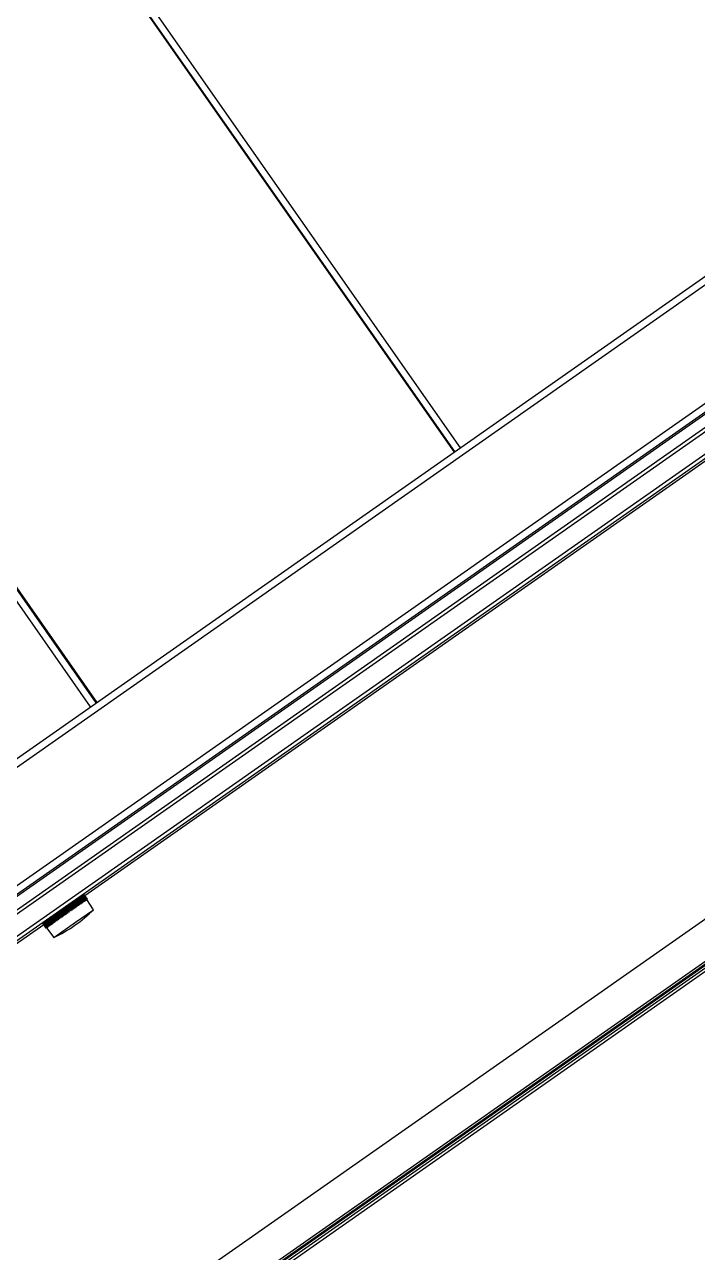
# Model space of a CAD drawing. Header units: millimetres. Extents: x 152904052 to 153933663, y 538271515 to 539240469.
# Drawn here: x 153347989 to 153348383, y 538942242 to 538942961 of the extents above; entities that cross this region are included whole.
import ezdxf

# ---------------------------------------------------------------- set-up
doc = ezdxf.new("R2010")
doc.units = ezdxf.units.MM
doc.layers.add('POWR', color=5, linetype='Continuous')

msp = doc.modelspace()

# ---------------------------------------------------------------- linework, layer by layer
at = {"layer": 'POWR', "color": 7}
for p, q in [((153347994.43, 538943062.21), (153348240.84, 538942710.3)), ((153348241.24, 538942710.59), (153347994.84, 538943062.5)), ((153348244.52, 538942712.88), (153347998.11, 538943064.79)), ((153346790.22, 538941689.56), (153348585.8, 538942946.84)), ((153347708.18, 538942337.33), (153348553.96, 538942929.55)), ((153348027.86, 538942561.17), (153347781.45, 538942913.08)), ((153348031.13, 538942563.47), (153347784.72, 538942915.37)), ((153347785.13, 538942915.66), (153348031.54, 538942563.75)), ((153347731.94, 538942265.4), (153348623.59, 538942889.89)), ((153346840, 538941655.08), (153348601.17, 538942888.27)), ((153346842.35, 538941651.72), (153348603.53, 538942884.91)), ((153347733.09, 538942263.77), (153348624.74, 538942888.25)), ((153348633.21, 538942880.87), (153347737.13, 538942253.29)), ((153348632.7, 538942877.95), (153347740.05, 538942252.77)), ((153348600.12, 538942881.06), (153347750.25, 538942285.97)), ((153348541.41, 538942812.36), (153348024.51, 538942450.42)), ((153348381.9, 538942702.18), (153348381.84, 538942702.26)), ((153348382.95, 538942702.92), (153348382.9, 538942703)), ((153348374.76, 538942697.17), (153348374.7, 538942697.26)), ((153348375.81, 538942697.91), (153348375.75, 538942697.99)), ((153348378.02, 538942699.46), (153348377.96, 538942699.54)), ((153348378.99, 538942700.14), (153348378.93, 538942700.22)), ((153348362.01, 538942688.25), (153348361.96, 538942688.33)), ((153348364.13, 538942689.73), (153348364.07, 538942689.81)), ((153348367.12, 538942691.83), (153348367.06, 538942691.91)), ((153348368.09, 538942692.5), (153348368.03, 538942692.59)), ((153347875.97, 538942049.77), (153348777.03, 538942680.7)), ((153347886.1, 538942085.68), (153348739.66, 538942683.35)), ((153348359.18, 538942686.27), (153348359.13, 538942686.35)), ((153347876.89, 538942048.46), (153348777.95, 538942679.39)), ((153347877.79, 538942052.75), (153348773.61, 538942680.01)), ((153348763.63, 538942673.51), (153347887.14, 538942059.79)), ((153348761.82, 538942673.83), (153347887.46, 538942061.6)), ((153348344.06, 538942675.67), (153348344, 538942675.75)), ((153348345.27, 538942676.52), (153348345.22, 538942676.61)), ((153348350.14, 538942679.94), (153348350.09, 538942680.02)), ((153348339.03, 538942672.15), (153348338.97, 538942672.24)), ((153348340.73, 538942673.34), (153348340.67, 538942673.42)), ((153348322.24, 538942660.39), (153348322.18, 538942660.48)), ((153348323.3, 538942661.13), (153348323.24, 538942661.22)), ((153348324.35, 538942661.87), (153348324.3, 538942661.96)), ((153348325.57, 538942662.73), (153348325.51, 538942662.81)), ((153348330.44, 538942666.14), (153348330.38, 538942666.22)), ((153348316.16, 538942656.13), (153348316.1, 538942656.21)), ((153348301.14, 538942645.62), (153348301.08, 538942645.7)), ((153348303.41, 538942647.21), (153348303.36, 538942647.29)), ((153348305.69, 538942648.8), (153348305.63, 538942648.88)), ((153348307.38, 538942649.99), (153348307.32, 538942650.07)), ((153348308.35, 538942650.66), (153348308.29, 538942650.75)), ((153348309.45, 538942651.44), (153348309.39, 538942651.52)), ((153348290.67, 538942638.28), (153348290.61, 538942638.36)), ((153348296.27, 538942642.21), (153348296.21, 538942642.29)), ((153348297.37, 538942642.98), (153348297.32, 538942643.06)), ((153348298.48, 538942643.75), (153348298.42, 538942643.83)), ((153348299.44, 538942644.43), (153348299.39, 538942644.51)), ((153348283.53, 538942633.28), (153348283.47, 538942633.36)), ((153348284.58, 538942634.02), (153348284.53, 538942634.1)), ((153348285.8, 538942634.87), (153348285.74, 538942634.95)), ((153348287.5, 538942636.06), (153348287.44, 538942636.14)), ((153348270.78, 538942624.36), (153348270.73, 538942624.44)), ((153348276.39, 538942628.28), (153348276.33, 538942628.36)), ((153348258.79, 538942615.96), (153348258.73, 538942616.04)), ((153348259.76, 538942616.63), (153348259.7, 538942616.71)), ((153348262.59, 538942618.61), (153348262.53, 538942618.7)), ((153348263.64, 538942619.35), (153348263.59, 538942619.44)), ((153348264.7, 538942620.09), (153348264.64, 538942620.17)), ((153348268.66, 538942622.87), (153348268.6, 538942622.95)), ((153348250.9, 538942610.43), (153348250.84, 538942610.51)), ((153348242.7, 538942604.69), (153348242.64, 538942604.77)), ((153348247.64, 538942608.14), (153348247.58, 538942608.23)), ((153348231.01, 538942596.5), (153348230.96, 538942596.58)), ((153348236.61, 538942600.42), (153348236.56, 538942600.51)), ((153348237.77, 538942601.23), (153348237.71, 538942601.31)), ((153348219.9, 538942588.72), (153348219.85, 538942588.8)), ((153348221.6, 538942589.91), (153348221.54, 538942589.99)), ((153348222.82, 538942590.76), (153348222.76, 538942590.84)), ((153348223.87, 538942591.5), (153348223.81, 538942591.58)), ((153348224.93, 538942592.24), (153348224.87, 538942592.32)), ((153348227.84, 538942594.28), (153348227.78, 538942594.36)), ((153348207.96, 538942580.35), (153348207.9, 538942580.43)), ((153348211.13, 538942582.57), (153348211.07, 538942582.66)), ((153348216.73, 538942586.5), (153348216.67, 538942586.58)), ((153348199.05, 538942574.12), (153348198.99, 538942574.2)), ((153348200.02, 538942574.79), (153348199.96, 538942574.87)), ((153348201.71, 538942575.98), (153348201.66, 538942576.06)), ((153348203.99, 538942577.57), (153348203.93, 538942577.65)), ((153348206.26, 538942579.16), (153348206.2, 538942579.25)), ((153348187.05, 538942565.71), (153348186.99, 538942565.79)), ((153348188.11, 538942566.45), (153348188.05, 538942566.53)), ((153348189.45, 538942567.39), (153348189.39, 538942567.47)), ((153348190.41, 538942568.07), (153348190.36, 538942568.15)), ((153348181.51, 538942561.83), (153348181.45, 538942561.91)), ((153348183.21, 538942563.02), (153348183.15, 538942563.1)), ((153348184.42, 538942563.87), (153348184.36, 538942563.95)), ((153348185.48, 538942564.61), (153348185.42, 538942564.69)), ((153348185.99, 538942564.97), (153348185.94, 538942565.05)), ((153348166.95, 538942551.63), (153348166.89, 538942551.71)), ((153348168, 538942552.37), (153348167.94, 538942552.45)), ((153348156.09, 538942544.03), (153348156.04, 538942544.11)), ((153348165.89, 538942550.89), (153348165.83, 538942550.97)), ((153348148.95, 538942539.03), (153348148.89, 538942539.11)), ((153348151.23, 538942540.62), (153348151.17, 538942540.7)), ((153348153.89, 538942542.48), (153348153.83, 538942542.57)), ((153348154.99, 538942543.26), (153348154.93, 538942543.34)), ((153348141.81, 538942534.03), (153348141.75, 538942534.11)), ((153348142.91, 538942534.8), (153348142.86, 538942534.88)), ((153348144.02, 538942535.57), (153348143.96, 538942535.65)), ((153348128.01, 538942524.36), (153348127.95, 538942524.44)), ((153348131.34, 538942526.69), (153348131.28, 538942526.77)), ((153348133.04, 538942527.88), (153348132.98, 538942527.96)), ((153348134, 538942528.56), (153348133.94, 538942528.64)), ((153348125.1, 538942522.32), (153348125.04, 538942522.4)), ((153348106.65, 538942509.4), (153348106.59, 538942509.48)), ((153348108.13, 538942510.43), (153348108.07, 538942510.52)), ((153348109.18, 538942511.17), (153348109.12, 538942511.26)), ((153348111.2, 538942512.59), (153348111.14, 538942512.67)), ((153348102.04, 538942506.17), (153348101.98, 538942506.25)), ((153348084.27, 538942493.72), (153348084.21, 538942493.81)), ((153348085.87, 538942494.84), (153348085.81, 538942494.93)), ((153348087.1, 538942495.71), (153348087.04, 538942495.79)), ((153348088.16, 538942496.45), (153348088.1, 538942496.53)), ((153348089.21, 538942497.19), (153348089.16, 538942497.27)), ((153348091.49, 538942498.78), (153348091.43, 538942498.86)), ((153348094.33, 538942500.77), (153348094.27, 538942500.85)), ((153348076.55, 538942488.32), (153348076.5, 538942488.4)), ((153348082.15, 538942492.24), (153348082.1, 538942492.33)), ((153348069.41, 538942483.32), (153348069.35, 538942483.4)), ((153348054.46, 538942472.85), (153348054.4, 538942472.93)), ((153348055.56, 538942473.62), (153348055.51, 538942473.7)), ((153348062.27, 538942478.32), (153348062.21, 538942478.4)), ((153348043.49, 538942465.16), (153348043.43, 538942465.25)), ((153348044.59, 538942465.94), (153348044.53, 538942466.02)), ((153348045.56, 538942466.61), (153348045.5, 538942466.7)), ((153348047.25, 538942467.8), (153348047.2, 538942467.88)), ((153348048.47, 538942468.65), (153348048.41, 538942468.74)), ((153348049.53, 538942469.39), (153348049.47, 538942469.48)), ((153348050.58, 538942470.13), (153348050.52, 538942470.21)), ((153348033.61, 538942458.25), (153348033.55, 538942458.33)), ((153348034.58, 538942458.92), (153348034.52, 538942459)), ((153348035.68, 538942459.7), (153348035.62, 538942459.78)), ((153348036.78, 538942460.47), (153348036.73, 538942460.55)), ((153348022.57, 538942450.64), (153348024.7, 538942447.61)), ((153348024.75, 538942447.64), (153348022.77, 538942450.67)), ((153348022.83, 538942450.82), (153348024.96, 538942447.79)), ((153348025.03, 538942447.85), (153348022.91, 538942450.88)), ((153348025.04, 538942447.85), (153348023.02, 538942450.95)), ((153348023.13, 538942451.03), (153348025.26, 538942448)), ((153348023.2, 538942451.08), (153348025.32, 538942448.05)), ((153348024.43, 538942449.31), (153348023.26, 538942451.12)), ((153348023.38, 538942451.2), (153348025.5, 538942448.17)), ((153348023.43, 538942451.24), (153348025.55, 538942448.21)), ((153348023.73, 538942450.8), (153348023.44, 538942451.25)), ((153348023.56, 538942451.33), (153348025.68, 538942448.3)), ((153348025.72, 538942448.33), (153348023.6, 538942451.36)), ((153348023.69, 538942451.42), (153348025.81, 538942448.39)), ((153348025.84, 538942448.41), (153348023.71, 538942451.44)), ((153348023.76, 538942451.47), (153348025.88, 538942448.44)), ((153348023.77, 538942451.48), (153348025.9, 538942448.45)), ((153348025.89, 538942448.45), (153348023.77, 538942451.48)), ((153348023.77, 538942451.48), (153348025.89, 538942448.45)), ((153348024.7, 538942452.01), (153348024.65, 538942452.09)), ((153348025.67, 538942452.69), (153348025.61, 538942452.77)), ((153348027.37, 538942453.87), (153348027.31, 538942453.96)), ((153348029.64, 538942455.47), (153348029.58, 538942455.55)), ((153348031.91, 538942457.06), (153348031.86, 538942457.14)), ((153348012.41, 538942443.52), (153348012.4, 538942443.51)), ((153348014.52, 538942440.48), (153348012.4, 538942443.51)), ((153348012.41, 538942443.52), (153348014.53, 538942440.49)), ((153348014.73, 538942440.63), (153348012.61, 538942443.66)), ((153348015.34, 538942441.05), (153348013.23, 538942444.09)), ((153348013.24, 538942444.11), (153348015.37, 538942441.07)), ((153348015.57, 538942441.22), (153348013.45, 538942444.25)), ((153348016.15, 538942441.62), (153348014.05, 538942444.67)), ((153348014.07, 538942444.69), (153348016.2, 538942441.66)), ((153348014.27, 538942444.83), (153348016.4, 538942441.8)), ((153348016.95, 538942442.19), (153348014.86, 538942445.24)), ((153348014.89, 538942445.26), (153348017.01, 538942442.23)), ((153348017.21, 538942442.37), (153348015.09, 538942445.4)), ((153348017.74, 538942442.74), (153348015.65, 538942445.79)), ((153348015.69, 538942445.82), (153348017.82, 538942442.79)), ((153348018.01, 538942442.93), (153348015.89, 538942445.96)), ((153348018.51, 538942443.28), (153348016.43, 538942446.34)), ((153348016.48, 538942446.37), (153348018.6, 538942443.34)), ((153348018.79, 538942443.47), (153348016.67, 538942446.5)), ((153348017.08, 538942446.67), (153348017.02, 538942446.75)), ((153348019.26, 538942443.8), (153348017.18, 538942446.86)), ((153348017.24, 538942446.9), (153348019.36, 538942443.87)), ((153348019.54, 538942444), (153348017.42, 538942447.03)), ((153348019.97, 538942444.3), (153348017.91, 538942447.37)), ((153348017.97, 538942447.42), (153348020.09, 538942444.39)), ((153348018.15, 538942447.54), (153348020.27, 538942444.51)), ((153348020.66, 538942444.79), (153348018.6, 538942447.86)), ((153348018.6, 538942443.34), (153348018.79, 538942443.47)), ((153348018.68, 538942447.91), (153348020.8, 538942444.88)), ((153348018.84, 538942448.03), (153348020.96, 538942445)), ((153348019.36, 538942443.87), (153348019.26, 538942443.8)), ((153348021.32, 538942445.25), (153348019.27, 538942448.32)), ((153348019.34, 538942448.38), (153348021.47, 538942445.35)), ((153348019.36, 538942443.87), (153348019.54, 538942444)), ((153348019.5, 538942448.49), (153348021.63, 538942445.46)), ((153348021.94, 538942445.68), (153348019.89, 538942448.76)), ((153348020.09, 538942444.39), (153348019.97, 538942444.3)), ((153348019.98, 538942448.82), (153348022.1, 538942445.79)), ((153348020.27, 538942444.51), (153348020.09, 538942444.39)), ((153348022.25, 538942445.89), (153348020.13, 538942448.92)), ((153348022.52, 538942446.09), (153348020.48, 538942449.17)), ((153348020.57, 538942449.24), (153348022.69, 538942446.2)), ((153348020.8, 538942444.88), (153348020.66, 538942444.79)), ((153348020.71, 538942449.33), (153348022.83, 538942446.3)), ((153348020.96, 538942445), (153348020.8, 538942444.88)), ((153348023.06, 538942446.46), (153348021.02, 538942449.55)), ((153348021.12, 538942449.62), (153348023.24, 538942446.59)), ((153348023.37, 538942446.68), (153348021.25, 538942449.71)), ((153348021.47, 538942445.35), (153348021.32, 538942445.25)), ((153348021.63, 538942445.46), (153348021.47, 538942445.35)), ((153348023.56, 538942446.81), (153348021.52, 538942449.9)), ((153348021.62, 538942449.97), (153348023.74, 538942446.94)), ((153348021.74, 538942450.05), (153348023.86, 538942447.02)), ((153348022.1, 538942445.79), (153348021.94, 538942445.68)), ((153348024, 538942447.12), (153348021.97, 538942450.22)), ((153348022.08, 538942450.29), (153348024.2, 538942447.26)), ((153348022.1, 538942445.79), (153348022.25, 538942445.89)), ((153348024.3, 538942447.33), (153348022.18, 538942450.36)), ((153348024.4, 538942447.4), (153348022.37, 538942450.5)), ((153348022.48, 538942450.58), (153348024.6, 538942447.54)), ((153348022.69, 538942446.2), (153348022.52, 538942446.09)), ((153348022.83, 538942446.3), (153348022.69, 538942446.2)), ((153348023.24, 538942446.59), (153348023.06, 538942446.46)), ((153348023.24, 538942446.59), (153348023.37, 538942446.68)), ((153348023.74, 538942446.94), (153348023.56, 538942446.81)), ((153348023.86, 538942447.02), (153348023.74, 538942446.94)), ((153348024.2, 538942447.26), (153348024, 538942447.12)), ((153348024.2, 538942447.26), (153348024.3, 538942447.33)), ((153348024.6, 538942447.54), (153348024.4, 538942447.4)), ((153348024.7, 538942447.61), (153348024.6, 538942447.54)), ((153348024.96, 538942447.79), (153348024.75, 538942447.64)), ((153348024.96, 538942447.79), (153348025.03, 538942447.85)), ((153348025.26, 538942448), (153348025.04, 538942447.85)), ((153348025.32, 538942448.05), (153348025.26, 538942448)), ((153348025.5, 538942448.17), (153348025.32, 538942448.05)), ((153348025.55, 538942448.21), (153348025.5, 538942448.17)), ((153348025.68, 538942448.3), (153348025.55, 538942448.21)), ((153348029.5, 538942442.39), (153348025.67, 538942448.29)), ((153348025.68, 538942448.3), (153348025.72, 538942448.33)), ((153348025.81, 538942448.39), (153348025.72, 538942448.33)), ((153348025.81, 538942448.39), (153348025.84, 538942448.41)), ((153348025.88, 538942448.44), (153348025.84, 538942448.41)), ((153348025.88, 538942448.44), (153348025.89, 538942448.45)), ((153348025.9, 538942448.45), (153348025.89, 538942448.45)), ((153348025.89, 538942448.45), (153348025.89, 538942448.45)), ((153348002.14, 538942436.33), (153348004.27, 538942433.3)), ((153348004.39, 538942433.39), (153348002.27, 538942436.42)), ((153348002.37, 538942436.49), (153348004.57, 538942433.51)), ((153348002.68, 538942436.7), (153348004.8, 538942433.67)), ((153348002.8, 538942436.67), (153348002.74, 538942436.75)), ((153348004.93, 538942433.77), (153348002.81, 538942436.8)), ((153348002.9, 538942436.86), (153348005.1, 538942433.89)), ((153348003.25, 538942437.11), (153348005.37, 538942434.08)), ((153348005.52, 538942434.18), (153348003.4, 538942437.21)), ((153348003.48, 538942437.27), (153348005.68, 538942434.29)), ((153348003.87, 538942437.54), (153348005.99, 538942434.51)), ((153348006.15, 538942434.62), (153348004.02, 538942437.65)), ((153348004.1, 538942437.7), (153348006.29, 538942434.72)), ((153348004.52, 538942438), (153348006.64, 538942434.97)), ((153348006.81, 538942435.08), (153348004.69, 538942438.11)), ((153348004.76, 538942438.16), (153348006.95, 538942435.18)), ((153348005.21, 538942438.48), (153348007.33, 538942435.45)), ((153348005.39, 538942438.6), (153348007.51, 538942435.57)), ((153348005.45, 538942438.65), (153348007.63, 538942435.66)), ((153348005.84, 538942438.8), (153348005.78, 538942438.88)), ((153348005.93, 538942438.99), (153348008.06, 538942435.96)), ((153348008.24, 538942436.08), (153348006.11, 538942439.11)), ((153348006.17, 538942439.15), (153348008.35, 538942436.16)), ((153348006.68, 538942439.51), (153348008.81, 538942436.48)), ((153348006.87, 538942439.64), (153348008.99, 538942436.61)), ((153348006.92, 538942439.68), (153348009.09, 538942436.68)), ((153348007.46, 538942440.05), (153348009.58, 538942437.02)), ((153348007.66, 538942440.08), (153348007.61, 538942440.16)), ((153348007.65, 538942440.19), (153348009.77, 538942437.16)), ((153348007.69, 538942440.22), (153348009.85, 538942437.21)), ((153348008.25, 538942440.61), (153348010.38, 538942437.58)), ((153348010.57, 538942437.72), (153348008.45, 538942440.75)), ((153348008.49, 538942440.77), (153348010.64, 538942437.76)), ((153348008.99, 538942436.61), (153348008.81, 538942436.48)), ((153348008.99, 538942436.61), (153348009.09, 538942436.68)), ((153348009.07, 538942441.18), (153348011.19, 538942438.15)), ((153348011.39, 538942438.29), (153348009.27, 538942441.32)), ((153348009.29, 538942441.34), (153348011.44, 538942438.32)), ((153348009.77, 538942437.16), (153348009.58, 538942437.02)), ((153348009.77, 538942437.16), (153348009.85, 538942437.21)), ((153348009.94, 538942441.67), (153348009.88, 538942441.75)), ((153348009.89, 538942441.76), (153348012.02, 538942438.73)), ((153348010.1, 538942441.9), (153348012.22, 538942438.87)), ((153348010.11, 538942441.91), (153348012.25, 538942438.89)), ((153348010.38, 538942437.58), (153348010.57, 538942437.72)), ((153348010.64, 538942437.76), (153348010.57, 538942437.72)), ((153348010.73, 538942442.34), (153348012.85, 538942439.31)), ((153348010.93, 538942442.49), (153348013.05, 538942439.46)), ((153348010.94, 538942442.49), (153348013.07, 538942439.47)), ((153348011.19, 538942438.15), (153348011.39, 538942438.29)), ((153348011.44, 538942438.32), (153348011.39, 538942438.29)), ((153348011.57, 538942442.93), (153348013.69, 538942439.9)), ((153348011.77, 538942443.07), (153348011.77, 538942443.07)), ((153348011.77, 538942443.07), (153348013.9, 538942440.04)), ((153348013.89, 538942440.04), (153348011.77, 538942443.07)), ((153348012.22, 538942438.87), (153348012.02, 538942438.73)), ((153348012.21, 538942443.26), (153348012.15, 538942443.34)), ((153348012.22, 538942438.87), (153348012.25, 538942438.89)), ((153348013.05, 538942439.46), (153348012.85, 538942439.31)), ((153348013.05, 538942439.46), (153348013.07, 538942439.47)), ((153348013.69, 538942439.9), (153348013.89, 538942440.04)), ((153348013.89, 538942440.04), (153348013.9, 538942440.04)), ((153348014.53, 538942440.49), (153348014.52, 538942440.48)), ((153348014.53, 538942440.49), (153348014.73, 538942440.63)), ((153348015.37, 538942441.07), (153348015.34, 538942441.05)), ((153348015.37, 538942441.07), (153348015.57, 538942441.22)), ((153348016.2, 538942441.66), (153348016.15, 538942441.62)), ((153348016.4, 538942441.8), (153348016.2, 538942441.66)), ((153348017.01, 538942442.23), (153348016.95, 538942442.19)), ((153348017.01, 538942442.23), (153348017.21, 538942442.37)), ((153348017.82, 538942442.79), (153348017.74, 538942442.74)), ((153348017.82, 538942442.79), (153348018.01, 538942442.93)), ((153348018.6, 538942443.34), (153348018.51, 538942443.28)), ((153348019.04, 538942435.06), (153348029.5, 538942442.39)), ((153348000.43, 538942433.56), (153347760.26, 538942265.39)), ((153347992.06, 538942429.15), (153347992, 538942429.23)), ((153347993.97, 538942430.48), (153347993.91, 538942430.57)), ((153347999.7, 538942434.62), (153348001.82, 538942431.59)), ((153348001.82, 538942431.59), (153347999.7, 538942434.62)), ((153347999.7, 538942434.62), (153348001.82, 538942431.59)), ((153347999.74, 538942434.65), (153348001.87, 538942431.62)), ((153348001.89, 538942431.63), (153347999.76, 538942434.66)), ((153347999.85, 538942434.72), (153348001.97, 538942431.69)), ((153348002.01, 538942431.72), (153347999.88, 538942434.75)), ((153348000, 538942434.83), (153348000.17, 538942434.61)), ((153348000.01, 538942434.84), (153348002.13, 538942431.81)), ((153348000.06, 538942434.87), (153348002.18, 538942431.84)), ((153348000.18, 538942434.96), (153348001.32, 538942433.43)), ((153348000.23, 538942434.99), (153348002.35, 538942431.96)), ((153348002.42, 538942432.01), (153348000.29, 538942435.04)), ((153348000.41, 538942435.12), (153348002.56, 538942432.26)), ((153348000.51, 538942435.19), (153348002.63, 538942432.16)), ((153348002.71, 538942432.21), (153348000.58, 538942435.24)), ((153348000.7, 538942435.32), (153348002.92, 538942432.36)), ((153348000.84, 538942435.42), (153348002.96, 538942432.39)), ((153348003.05, 538942432.45), (153348000.93, 538942435.48)), ((153348001.04, 538942435.56), (153348003.26, 538942432.59)), ((153348001.22, 538942435.69), (153348003.35, 538942432.66)), ((153348003.45, 538942432.73), (153348001.33, 538942435.76)), ((153348001.43, 538942435.83), (153348003.65, 538942432.87)), ((153348001.66, 538942435.99), (153348003.78, 538942432.96)), ((153348003.9, 538942433.04), (153348001.77, 538942436.07)), ((153348001.82, 538942431.59), (153348001.87, 538942431.62)), ((153348001.82, 538942431.59), (153348001.82, 538942431.59)), ((153348001.87, 538942431.62), (153348001.89, 538942431.63)), ((153348001.88, 538942436.14), (153348004.09, 538942433.17)), ((153348001.89, 538942431.63), (153348001.97, 538942431.69)), ((153348001.97, 538942431.69), (153348002.01, 538942431.72)), ((153348002.13, 538942431.81), (153348002.01, 538942431.72)), ((153348002.04, 538942431.74), (153348006.28, 538942426.12)), ((153348002.18, 538942431.84), (153348002.13, 538942431.81)), ((153348002.18, 538942431.84), (153348002.35, 538942431.96)), ((153348002.35, 538942431.96), (153348002.42, 538942432.01)), ((153348002.63, 538942432.16), (153348002.42, 538942432.01)), ((153348002.63, 538942432.16), (153348002.71, 538942432.21)), ((153348002.71, 538942432.21), (153348002.92, 538942432.36)), ((153348002.96, 538942432.39), (153348003.05, 538942432.45)), ((153348003.26, 538942432.59), (153348003.05, 538942432.45)), ((153348003.35, 538942432.66), (153348003.45, 538942432.73)), ((153348003.45, 538942432.73), (153348003.65, 538942432.87)), ((153348003.78, 538942432.96), (153348003.9, 538942433.04)), ((153348003.9, 538942433.04), (153348004.09, 538942433.17)), ((153348004.27, 538942433.3), (153348004.39, 538942433.39)), ((153348004.57, 538942433.51), (153348004.39, 538942433.39)), ((153348004.8, 538942433.67), (153348004.93, 538942433.77)), ((153348005.1, 538942433.89), (153348004.93, 538942433.77)), ((153348005.37, 538942434.08), (153348005.52, 538942434.18)), ((153348005.52, 538942434.18), (153348005.68, 538942434.29)), ((153348005.99, 538942434.51), (153348006.15, 538942434.62)), ((153348006.15, 538942434.62), (153348006.29, 538942434.72)), ((153348006.28, 538942426.12), (153348019.04, 538942435.06)), ((153348006.64, 538942434.97), (153348006.81, 538942435.08)), ((153348006.81, 538942435.08), (153348006.95, 538942435.18)), ((153348007.51, 538942435.57), (153348007.33, 538942435.45)), ((153348007.63, 538942435.66), (153348007.51, 538942435.57)), ((153348008.06, 538942435.96), (153348008.24, 538942436.08)), ((153348008.35, 538942436.16), (153348008.24, 538942436.08)), ((153347989.79, 538942427.55), (153347989.73, 538942427.64))]:
    msp.add_line(p, q, dxfattribs=at)
for start, end in [(305.00603, 315.21239), (294.79969, 305.00603)]:
    msp.add_arc((153347972.73, 538942498.75), 80, start, end, dxfattribs=at)

doc.saveas('drawing.dxf')
